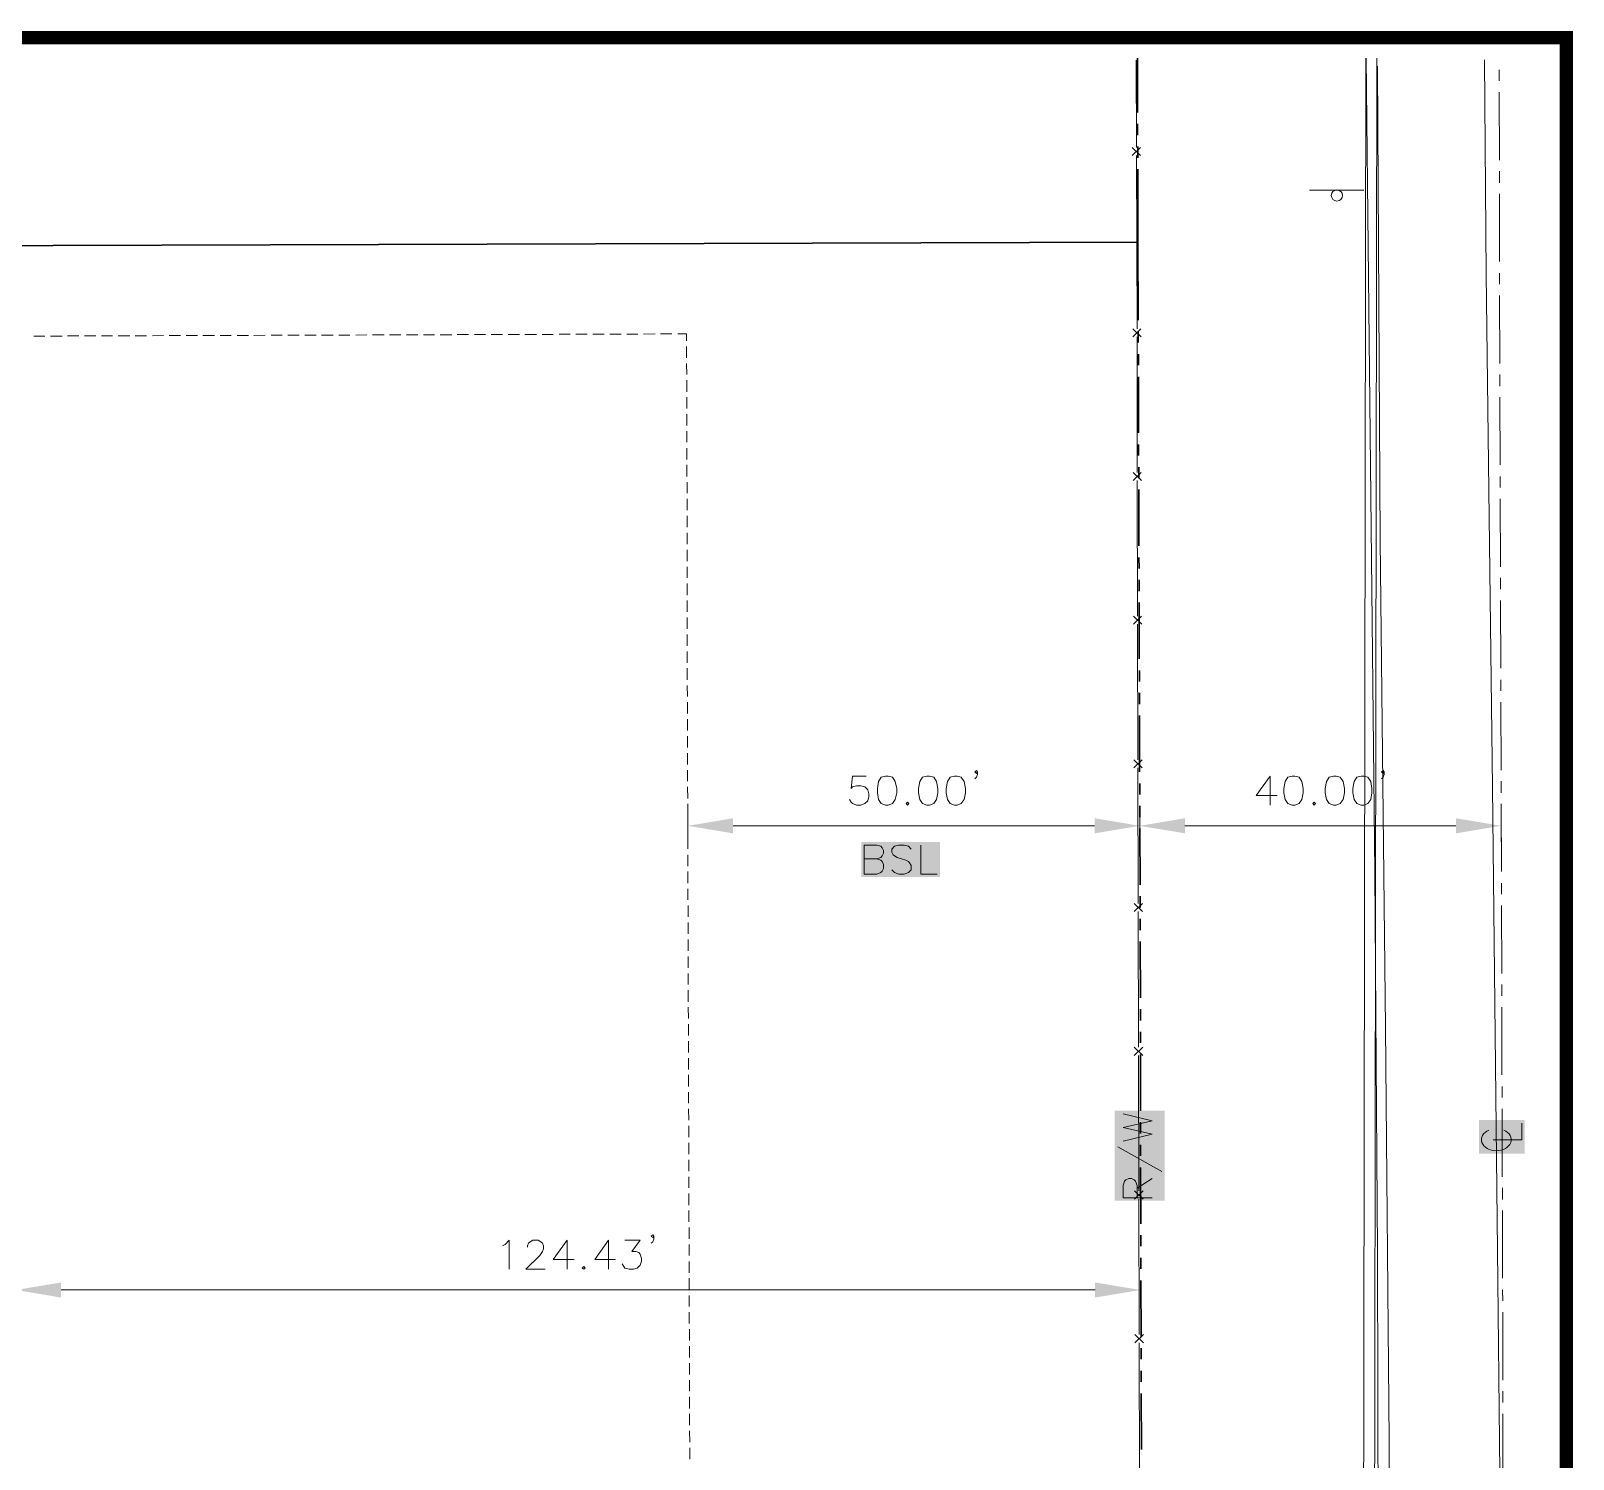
# Model space of a CAD drawing. Header units: millimetres. Extents: x -419 to 20046, y -14642 to 2638.
# Drawn here: x 31.154 to 35.421, y 19.568 to 23.519 of the extents above; entities that cross this region are included whole.
import ezdxf

# ---------------------------------------------------------------- set-up
doc = ezdxf.new("R2010")
doc.units = ezdxf.units.MM
for name, color, linetype in [('PDF11_---- NOTES', 7, 'Continuous'), ('PDF11_----TB01', 7, 'Continuous'), ('PDF11_24x36$-$Yucca$Valley$TB$CUP$----TB02', 7, 'Continuous'), ('PDF11_EXTO$-boundary', 7, 'Continuous'), ('PDF11_EXTO$BSL', 7, 'Continuous'), ('PDF11_EXTO$EXMACL', 7, 'Continuous'), ('PDF11_EXTO$EXMARW', 7, 'Continuous'), ('PDF11_EXTO$EXPNEP', 7, 'Continuous'), ('PDF11_PRPN$BSL', 7, 'Continuous'), ('PDF11_PRPN$EXLSTR', 7, 'Continuous'), ('PDF11_PRPN$EXMARW', 7, 'Continuous')]:
    doc.layers.add(name, color=color, linetype=linetype)
doc.layers.add('PDF11_EXTO$EXPNFC', color=7, linetype='Continuous', true_color=0x999999)
doc.layers.add('PDF11_EXTO$EXSISN', color=7, linetype='Continuous', true_color=0xb3b3b3)

msp = doc.modelspace()

# ---------------------------------------------------------------- linework, layer by layer
at = {"layer": 'PDF11_---- NOTES', "lineweight": 20}
for points in [[(33.4943, 21.2284), (33.5052, 21.225), (33.5093, 21.2209), (33.5127, 21.2134), (33.5127, 21.2017), (33.5093, 21.1942), (33.5052, 21.1909), (33.4943, 21.1867), (33.4593, 21.1867), (33.4593, 21.2667), (33.4943, 21.2667), (33.5052, 21.2634), (33.5093, 21.2592), (33.5127, 21.2517), (33.5127, 21.2442), (33.5093, 21.2367), (33.5052, 21.2325), (33.4943, 21.2284), (33.4593, 21.2284)], [(33.5894, 21.255), (33.5819, 21.2634), (33.5702, 21.2667), (33.5552, 21.2667), (33.5435, 21.2634), (33.536, 21.255), (33.536, 21.2475), (33.5393, 21.24), (33.5435, 21.2367), (33.551, 21.2325), (33.5744, 21.225), (33.5819, 21.2209), (33.5852, 21.2175), (33.5894, 21.21), (33.5894, 21.1984), (33.5819, 21.1909), (33.5702, 21.1867), (33.5552, 21.1867), (33.5435, 21.1909), (33.536, 21.1984)], [(33.616, 21.2667), (33.616, 21.1867), (33.6619, 21.1867)], [(34.1761, 20.4475), (34.2561, 20.4666), (34.1761, 20.485), (34.2561, 20.5041), (34.1761, 20.5233)], [(35.1995, 20.4516), (35.2795, 20.4516), (35.2795, 20.4975)], [(34.1611, 20.4316), (34.2827, 20.3633)], [(34.2561, 20.2908), (34.1761, 20.2908), (34.1761, 20.325), (34.1802, 20.3366), (34.1836, 20.3408), (34.1919, 20.3441), (34.1994, 20.3441), (34.2069, 20.3408), (34.2102, 20.3366), (34.2144, 20.325), (34.2144, 20.2908)], [(34.2144, 20.3175), (34.2561, 20.3441)]]:
    msp.add_lwpolyline(points, dxfattribs=at)
msp.add_ellipse((35.2086, 20.4517), major_axis=(0.0412, 0.0001), ratio=0.748452, start_param=2.097349, end_param=7.319853, dxfattribs=at)
at = {"layer": 'PDF11_---- NOTES', "color": 7, "true_color": 0xffffff, "transparency": 33554559}
for points in [[(33.4518, 21.275), (33.4518, 21.1784), (33.6694, 21.275)], [(33.4518, 21.1784), (33.6694, 21.275), (33.6694, 21.1784)], [(34.1527, 20.2833), (34.2911, 20.2833), (34.1527, 20.5316)], [(34.2911, 20.2833), (34.1527, 20.5316), (34.2911, 20.5316)], [(35.1603, 20.4133), (35.287, 20.4133), (35.1603, 20.5058)], [(35.287, 20.4133), (35.1603, 20.5058), (35.287, 20.5058)]]:
    msp.add_solid(points, dxfattribs=at)
at = {"layer": 'PDF11_----TB01', "lineweight": 20}
for points in [[(33.7735, 21.4692), (33.7702, 21.4651), (33.766, 21.4692), (33.7702, 21.4726), (33.7735, 21.4692), (33.7735, 21.4617), (33.7702, 21.4542), (33.766, 21.45)], [(34.8986, 21.4692), (34.8953, 21.4651), (34.8911, 21.4692), (34.8953, 21.4726), (34.8986, 21.4692), (34.8986, 21.4617), (34.8953, 21.4542), (34.8911, 21.45)], [(33.4652, 21.4575), (33.4268, 21.4575), (33.4235, 21.4234), (33.4268, 21.4275), (33.4385, 21.4309), (33.4502, 21.4309), (33.461, 21.4275), (33.4693, 21.4192), (33.4727, 21.4084), (33.4727, 21.4009), (33.4693, 21.3892), (33.461, 21.3817), (33.4502, 21.3775), (33.4385, 21.3775), (33.4268, 21.3817), (33.4235, 21.385), (33.4193, 21.3925)], [(34.5828, 21.3775), (34.5828, 21.4575), (34.5444, 21.4042), (34.6019, 21.4042)], [(32.8776, 20.1849), (32.8743, 20.1808), (32.8701, 20.1849), (32.8743, 20.1883), (32.8776, 20.1849), (32.8776, 20.1766), (32.8743, 20.1691), (32.8701, 20.1658)], [(32.4584, 20.1583), (32.4659, 20.1616), (32.4776, 20.1733), (32.4776, 20.0933)], [(32.5276, 20.1541), (32.5276, 20.1583), (32.5309, 20.1658), (32.5351, 20.1691), (32.5426, 20.1733), (32.5576, 20.1733), (32.5651, 20.1691), (32.5693, 20.1658), (32.5726, 20.1583), (32.5726, 20.1499), (32.5693, 20.1424), (32.5618, 20.1316), (32.5234, 20.0933), (32.5768, 20.0933)], [(32.6376, 20.0933), (32.6376, 20.1733), (32.5993, 20.1199), (32.6568, 20.1199)], [(32.7518, 20.0933), (32.7518, 20.1733), (32.7143, 20.1199), (32.771, 20.1199)], [(32.7976, 20.1733), (32.8393, 20.1733), (32.8168, 20.1424), (32.8285, 20.1424), (32.836, 20.1391), (32.8393, 20.1349), (32.8435, 20.1233), (32.8435, 20.1158), (32.8393, 20.1049), (32.8318, 20.0966), (32.821, 20.0933), (32.8093, 20.0933), (32.7976, 20.0966), (32.7943, 20.1008), (32.7901, 20.1083)]]:
    msp.add_lwpolyline(points, dxfattribs=at)
for points in [[(33.5185, 21.4575), (33.5068, 21.4542), (33.4993, 21.4425), (33.496, 21.4234), (33.496, 21.4117), (33.4993, 21.3925), (33.5068, 21.3817), (33.5185, 21.3775), (33.526, 21.3775), (33.5377, 21.3817), (33.5452, 21.3925), (33.5494, 21.4117), (33.5494, 21.4234), (33.5452, 21.4425), (33.5377, 21.4542), (33.526, 21.4575)], [(33.6327, 21.4575), (33.621, 21.4542), (33.6135, 21.4425), (33.6102, 21.4234), (33.6102, 21.4117), (33.6135, 21.3925), (33.621, 21.3817), (33.6327, 21.3775), (33.6402, 21.3775), (33.6519, 21.3817), (33.6594, 21.3925), (33.6635, 21.4117), (33.6635, 21.4234), (33.6594, 21.4425), (33.6519, 21.4542), (33.6402, 21.4575)], [(33.7094, 21.4575), (33.6977, 21.4542), (33.6902, 21.4425), (33.686, 21.4234), (33.686, 21.4117), (33.6902, 21.3925), (33.6977, 21.3817), (33.7094, 21.3775), (33.7169, 21.3775), (33.7277, 21.3817), (33.736, 21.3925), (33.7394, 21.4117), (33.7394, 21.4234), (33.736, 21.4425), (33.7277, 21.4542), (33.7169, 21.4575)], [(34.6436, 21.4575), (34.6319, 21.4542), (34.6244, 21.4425), (34.6211, 21.4234), (34.6211, 21.4117), (34.6244, 21.3925), (34.6319, 21.3817), (34.6436, 21.3775), (34.6511, 21.3775), (34.6628, 21.3817), (34.6703, 21.3925), (34.6744, 21.4117), (34.6744, 21.4234), (34.6703, 21.4425), (34.6628, 21.4542), (34.6511, 21.4575)], [(34.7578, 21.4575), (34.7461, 21.4542), (34.7386, 21.4425), (34.7353, 21.4234), (34.7353, 21.4117), (34.7386, 21.3925), (34.7461, 21.3817), (34.7578, 21.3775), (34.7653, 21.3775), (34.7769, 21.3817), (34.7844, 21.3925), (34.7886, 21.4117), (34.7886, 21.4234), (34.7844, 21.4425), (34.7769, 21.4542), (34.7653, 21.4575)], [(34.8345, 21.4575), (34.8228, 21.4542), (34.8153, 21.4425), (34.8111, 21.4234), (34.8111, 21.4117), (34.8153, 21.3925), (34.8228, 21.3817), (34.8345, 21.3775), (34.842, 21.3775), (34.8528, 21.3817), (34.8611, 21.3925), (34.8645, 21.4117), (34.8645, 21.4234), (34.8611, 21.4425), (34.8528, 21.4542), (34.842, 21.4575)], [(33.5794, 21.385), (33.576, 21.3817), (33.5794, 21.3775), (33.5835, 21.3817)], [(34.7044, 21.385), (34.7011, 21.3817), (34.7044, 21.3775), (34.7086, 21.3817)], [(32.6834, 20.1008), (32.6793, 20.0966), (32.6834, 20.0933), (32.6876, 20.0966)]]:
    msp.add_lwpolyline(points, close=True, dxfattribs=at)
at = {"layer": 'PDF11_----TB01', "lineweight": 13}
for points in [[(32.9718, 21.2725), (32.9718, 21.37)], [(34.2219, 21.2734), (34.2219, 21.37), (34.2219, 21.2759)], [(35.222, 21.2759), (35.222, 21.37)], [(34.0969, 21.32), (33.0968, 21.32)], [(35.097, 21.32), (34.3469, 21.32)], [(34.0986, 20.0358), (31.2375, 20.0358)], [(34.2236, 19.9899), (34.2236, 19.9858)]]:
    msp.add_lwpolyline(points, dxfattribs=at)
at = {"layer": 'PDF11_----TB01', "transparency": 33554559}
for points in [[(33.0968, 21.3409), (33.0968, 21.2992), (32.9718, 21.32)], [(34.0969, 21.3409), (34.0969, 21.2992), (34.2219, 21.32)], [(34.3469, 21.3409), (34.3469, 21.2992), (34.2219, 21.32)], [(35.097, 21.3409), (35.097, 21.2992), (35.222, 21.32)], [(31.2375, 20.0566), (31.2375, 20.0149), (31.1125, 20.0358)], [(34.0986, 20.0566), (34.0986, 20.0149), (34.2236, 20.0358)]]:
    msp.add_solid(points, dxfattribs=at)
at = {"layer": 'PDF11_24x36$-$Yucca$Valley$TB$CUP$----TB02', "lineweight": 0, "const_width": 0.0375}
msp.add_lwpolyline([(35.4024, 0.4996), (35.4024, 23.5006), (0.9184, 23.5006), (0.9184, 0.4996)], close=True, dxfattribs=at)
at = {"layer": 'PDF11_EXTO$-boundary', "lineweight": 30}
msp.add_lwpolyline([(26.733, 16.4096), (26.7305, 17.1597), (26.7138, 22.9118), (34.2169, 22.9343)], dxfattribs=at)
at = {"layer": 'PDF11_EXTO$BSL', "lineweight": 13}
for points in [[(31.1617, 22.6751), (31.1925, 22.6751)], [(31.2083, 22.6751), (31.24, 22.6751)], [(31.255, 22.676), (31.2867, 22.676)], [(31.3025, 22.676), (31.3333, 22.676)], [(31.3492, 22.676), (31.38, 22.676)], [(31.3958, 22.676), (31.4275, 22.676)], [(31.4425, 22.676), (31.4742, 22.676)], [(31.49, 22.676), (31.5209, 22.6768)], [(31.5367, 22.6768), (31.5675, 22.6768)], [(31.5834, 22.6768), (31.615, 22.6768)], [(31.63, 22.6768), (31.6617, 22.6768)], [(31.6775, 22.6768), (31.7084, 22.6768)], [(31.7242, 22.6768), (31.7559, 22.6768)], [(31.7709, 22.6768), (31.8025, 22.6776)], [(31.8184, 22.6776), (31.8492, 22.6776)], [(31.865, 22.6776), (31.8959, 22.6776)], [(31.9117, 22.6776), (31.9434, 22.6776)], [(31.9584, 22.6776), (31.9901, 22.6776)], [(32.0059, 22.6776), (32.0367, 22.6776)], [(32.0526, 22.6776), (32.0834, 22.6785)], [(32.0992, 22.6785), (32.1309, 22.6785)], [(32.1459, 22.6785), (32.1776, 22.6785)], [(32.1934, 22.6785), (32.2242, 22.6785)], [(32.2401, 22.6785), (32.2709, 22.6785)], [(32.2867, 22.6785), (32.3184, 22.6785)], [(32.3334, 22.6793), (32.3651, 22.6793)], [(32.3809, 22.6793), (32.4118, 22.6793)], [(32.4276, 22.6793), (32.4584, 22.6793)], [(32.4743, 22.6793), (32.5059, 22.6793)], [(32.5209, 22.6793), (32.5526, 22.6793)], [(32.5684, 22.6793), (32.5993, 22.6793)], [(32.6151, 22.6801), (32.6459, 22.6801)], [(32.6618, 22.6801), (32.6934, 22.6801)], [(32.7084, 22.6801), (32.7401, 22.6801)], [(32.756, 22.6801), (32.7868, 22.6801)], [(32.8026, 22.6801), (32.8335, 22.6801)], [(32.8493, 22.6801), (32.881, 22.681)], [(32.896, 22.681), (32.9276, 22.681)], [(32.9676, 22.6618), (32.9676, 22.681), (32.9435, 22.681)], [(32.9676, 22.6151), (32.9676, 22.646)], [(32.9685, 22.5685), (32.9676, 22.5993)], [(32.9685, 22.521), (32.9685, 22.5526)], [(32.9685, 22.4743), (32.9685, 22.506)], [(32.9685, 22.4276), (32.9685, 22.4585)], [(32.9685, 22.381), (32.9685, 22.4118)], [(32.9685, 22.3335), (32.9685, 22.3651)], [(32.9685, 22.2868), (32.9685, 22.3185)], [(32.9693, 22.2401), (32.9693, 22.2709)], [(32.9693, 22.1934), (32.9693, 22.2243)], [(32.9693, 22.1459), (32.9693, 22.1776)], [(32.9693, 22.0993), (32.9693, 22.1309)], [(32.9693, 22.0526), (32.9693, 22.0834)], [(32.9693, 22.0059), (32.9693, 22.0368)], [(32.9701, 21.9584), (32.9693, 21.9901)], [(32.9701, 21.9118), (32.9701, 21.9434)], [(32.9701, 21.8651), (32.9701, 21.8959)], [(32.9701, 21.8184), (32.9701, 21.8492)], [(32.9701, 21.7709), (32.9701, 21.8026)], [(32.9701, 21.7242), (32.9701, 21.7559)], [(32.971, 21.6776), (32.9701, 21.7084)], [(32.971, 21.6309), (32.971, 21.6617)], [(32.971, 21.5834), (32.971, 21.6151)], [(32.971, 21.5367), (32.971, 21.5684)], [(32.971, 21.4901), (32.971, 21.5209)], [(32.971, 21.4434), (32.971, 21.4742)], [(32.9718, 21.3959), (32.971, 21.4275)], [(32.9718, 21.3492), (32.9718, 21.3809)], [(32.9718, 21.3025), (32.9718, 21.3334)], [(32.9718, 21.2559), (32.9718, 21.2867)], [(32.9718, 21.2084), (32.9718, 21.24)], [(32.9718, 21.1617), (32.9718, 21.1934)], [(32.9718, 21.115), (32.9718, 21.1459)], [(32.9726, 21.0684), (32.9726, 21.0992)], [(32.9726, 21.0208), (32.9726, 21.0525)], [(32.9726, 20.9742), (32.9726, 21.0058)], [(32.9726, 20.9275), (32.9726, 20.9583)], [(32.9726, 20.8808), (32.9726, 20.9117)], [(32.9726, 20.8333), (32.9726, 20.865)], [(32.9735, 20.7867), (32.9726, 20.8183)], [(32.9735, 20.74), (32.9735, 20.7708)], [(32.9735, 20.6933), (32.9735, 20.7242)], [(32.9735, 20.6458), (32.9735, 20.6775)], [(32.9735, 20.5991), (32.9735, 20.6308)], [(32.9735, 20.5525), (32.9735, 20.5833)], [(32.9743, 20.5058), (32.9735, 20.5366)], [(32.9743, 20.4583), (32.9743, 20.49)], [(32.9743, 20.4116), (32.9743, 20.4433)], [(32.9743, 20.365), (32.9743, 20.3958)], [(32.9743, 20.3183), (32.9743, 20.3491)], [(32.9743, 20.2708), (32.9743, 20.3025)], [(32.9743, 20.2241), (32.9743, 20.2558)], [(32.9751, 20.1774), (32.9751, 20.2083)], [(32.9751, 20.1308), (32.9751, 20.1616)], [(32.9751, 20.0833), (32.9751, 20.1149)], [(32.9751, 20.0366), (32.9751, 20.0683)], [(32.9751, 19.9899), (32.9751, 20.0208)], [(32.9751, 19.9433), (32.9751, 19.9741)], [(32.976, 19.8958), (32.976, 19.9274)], [(32.976, 19.8491), (32.976, 19.8808)], [(32.976, 19.8024), (32.976, 19.8333)], [(32.976, 19.7557), (32.976, 19.7866)], [(32.976, 19.7082), (32.976, 19.7399)], [(32.976, 19.6616), (32.976, 19.6932)], [(32.9768, 19.6149), (32.976, 19.6457)], [(32.9768, 19.5682), (32.9768, 19.5991)]]:
    msp.add_lwpolyline(points, dxfattribs=at)
at = {"layer": 'PDF11_EXTO$EXMACL', "lineweight": 18}
for points in [[(35.2162, 23.381), (35.2162, 23.4119)], [(35.217, 23.1619), (35.2162, 23.3494)], [(35.217, 23.0993), (35.217, 23.131)], [(35.2178, 22.881), (35.217, 23.0685)], [(35.2178, 22.8185), (35.2178, 22.8493)], [(35.2187, 22.5993), (35.2178, 22.7868)], [(35.2187, 22.5368), (35.2187, 22.5685)], [(35.2195, 22.3185), (35.2187, 22.506)], [(35.2195, 22.2559), (35.2195, 22.2868)], [(35.2203, 22.0368), (35.2195, 22.2243)], [(35.2203, 21.9743), (35.2203, 22.0059)], [(35.2212, 21.7559), (35.2203, 21.9434)], [(35.2212, 21.6934), (35.2212, 21.7242)], [(35.222, 21.4742), (35.2212, 21.6617)], [(35.222, 21.4117), (35.222, 21.4434)], [(35.2228, 21.1934), (35.222, 21.3809)], [(35.2228, 21.1309), (35.2228, 21.1617)], [(35.2237, 20.9117), (35.2228, 21.0992)], [(35.2237, 20.8492), (35.2237, 20.8808)], [(35.2237, 20.6308), (35.2237, 20.8183)], [(35.2245, 20.5683), (35.2245, 20.5991)], [(35.2245, 20.3491), (35.2245, 20.5366)], [(35.2253, 20.2866), (35.2253, 20.3183)], [(35.2253, 20.0683), (35.2253, 20.2558)], [(35.2262, 20.0058), (35.2253, 20.0366)], [(35.2262, 19.7866), (35.2262, 19.9741)], [(35.227, 19.7241), (35.2262, 19.7557)], [(35.227, 19.5057), (35.227, 19.6932)]]:
    msp.add_lwpolyline(points, dxfattribs=at)
at = {"layer": 'PDF11_EXTO$EXMARW', "lineweight": 20}
for points in [[(34.2161, 23.2935), (34.2161, 23.4435)], [(34.2161, 23.231), (34.2161, 23.2619)], [(34.2169, 23.1685), (34.2169, 23.1994)], [(34.2177, 22.7193), (34.2169, 22.9343), (34.2169, 23.1369)], [(34.2177, 22.6568), (34.2177, 22.6876)], [(34.2186, 22.5943), (34.2186, 22.6251)], [(34.2186, 22.4068), (34.2186, 22.5626)], [(34.2186, 22.3443), (34.2186, 22.3751)], [(34.2194, 22.2818), (34.2194, 22.3126)], [(34.2194, 22.0943), (34.2194, 22.2501)], [(34.2202, 22.0318), (34.2194, 22.0626)], [(34.2202, 21.9693), (34.2202, 22.0001)], [(34.2202, 21.7817), (34.2202, 21.9376)], [(34.2211, 21.7192), (34.2211, 21.7501)], [(34.2211, 21.6567), (34.2211, 21.6876)], [(34.2211, 21.4692), (34.2211, 21.6251)], [(34.2219, 21.4067), (34.2219, 21.4375)], [(34.2219, 21.3442), (34.2219, 21.375)], [(34.2227, 21.1567), (34.2219, 21.3125)], [(34.2227, 21.0942), (34.2227, 21.125)], [(34.2227, 21.0317), (34.2227, 21.0625)], [(34.2236, 20.8442), (34.2227, 21)], [(34.2236, 20.7817), (34.2236, 20.8125)], [(34.2236, 20.7192), (34.2236, 20.75)], [(34.2244, 20.5316), (34.2236, 20.6875)], [(34.2244, 20.4691), (34.2244, 20.5)], [(34.2244, 20.4066), (34.2244, 20.4375)], [(34.2252, 20.2191), (34.2244, 20.375)], [(34.2252, 20.1566), (34.2252, 20.1874)], [(34.2252, 20.0941), (34.2252, 20.1249)], [(34.2261, 19.9066), (34.2252, 20.0624)], [(34.2261, 19.8441), (34.2261, 19.8749)], [(34.2261, 19.7816), (34.2261, 19.8124)], [(34.2269, 19.5941), (34.2261, 19.7499)]]:
    msp.add_lwpolyline(points, dxfattribs=at)
at = {"layer": 'PDF11_EXTO$EXPNEP', "lineweight": 13}
for points in [[(34.8386, 17.4672), (34.8478, 23.4435)], [(34.8686, 17.4614), (34.8778, 23.4435)]]:
    msp.add_lwpolyline(points, dxfattribs=at)
at = {"layer": 'PDF11_EXTO$EXPNFC', "lineweight": 20}
for points in [[(34.2119, 23.4385), (34.2127, 23.1969)], [(34.2244, 23.1969), (34.2011, 23.1744)], [(34.2011, 23.1969), (34.2244, 23.1744)], [(34.2127, 23.1744), (34.2136, 22.9318), (34.2144, 22.6951)], [(34.2252, 22.6951), (34.2027, 22.6726)], [(34.2027, 22.6951), (34.2261, 22.6726)], [(34.2144, 22.6726), (34.2152, 22.2976)], [(34.2261, 22.2976), (34.2036, 22.2751)], [(34.2036, 22.2976), (34.2269, 22.2751)], [(34.2152, 22.2751), (34.2161, 21.9001)], [(34.2269, 21.9001), (34.2044, 21.8776)], [(34.2044, 21.9001), (34.2277, 21.8776)], [(34.2161, 21.8776), (34.2169, 21.5026)], [(34.2286, 21.5026), (34.2052, 21.4801)], [(34.2052, 21.5026), (34.2286, 21.4801)], [(34.2169, 21.4801), (34.2177, 21.105)], [(34.2294, 21.105), (34.2061, 21.0825)], [(34.2061, 21.105), (34.2294, 21.0825)], [(34.2177, 21.0825), (34.2186, 20.7075)], [(34.2302, 20.7075), (34.2069, 20.685)], [(34.2069, 20.7075), (34.2302, 20.685)], [(34.2186, 20.685), (34.2194, 20.31)], [(34.2311, 20.31), (34.2077, 20.2875)], [(34.2077, 20.31), (34.2311, 20.2875)], [(34.2194, 20.2875), (34.2202, 19.9124)], [(34.2319, 19.9124), (34.2086, 19.8899)], [(34.2086, 19.9124), (34.2319, 19.8899)], [(34.2202, 19.8899), (34.2211, 19.5149)]]:
    msp.add_lwpolyline(points, dxfattribs=at)
at = {"layer": 'PDF11_EXTO$EXSISN', "lineweight": 20}
msp.add_lwpolyline([(34.6919, 23.0785), (34.842, 23.0785)], dxfattribs=at)
msp.add_circle((34.7674, 23.0639), 0.0154, dxfattribs=at)
at = {"layer": 'PDF11_PRPN$BSL', "lineweight": 13}
for points in [[(31.1617, 22.6751), (31.1925, 22.6751)], [(31.2083, 22.6751), (31.24, 22.6751)], [(31.255, 22.676), (31.2867, 22.676)], [(31.3025, 22.676), (31.3333, 22.676)], [(31.3492, 22.676), (31.38, 22.676)], [(31.3958, 22.676), (31.4275, 22.676)], [(31.4425, 22.676), (31.4742, 22.676)], [(31.49, 22.676), (31.5209, 22.6768)], [(31.5367, 22.6768), (31.5675, 22.6768)], [(31.5834, 22.6768), (31.615, 22.6768)], [(31.63, 22.6768), (31.6617, 22.6768)], [(31.6775, 22.6768), (31.7084, 22.6768)], [(31.7242, 22.6768), (31.7559, 22.6768)], [(31.7709, 22.6768), (31.8025, 22.6776)], [(31.8184, 22.6776), (31.8492, 22.6776)], [(31.865, 22.6776), (31.8959, 22.6776)], [(31.9117, 22.6776), (31.9434, 22.6776)], [(31.9584, 22.6776), (31.9901, 22.6776)], [(32.0059, 22.6776), (32.0367, 22.6776)], [(32.0526, 22.6776), (32.0834, 22.6785)], [(32.0992, 22.6785), (32.1309, 22.6785)], [(32.1459, 22.6785), (32.1776, 22.6785)], [(32.1934, 22.6785), (32.2242, 22.6785)], [(32.2401, 22.6785), (32.2709, 22.6785)], [(32.2867, 22.6785), (32.3184, 22.6785)], [(32.3334, 22.6793), (32.3651, 22.6793)], [(32.3809, 22.6793), (32.4118, 22.6793)], [(32.4276, 22.6793), (32.4584, 22.6793)], [(32.4743, 22.6793), (32.5059, 22.6793)], [(32.5209, 22.6793), (32.5526, 22.6793)], [(32.5684, 22.6793), (32.5993, 22.6793)], [(32.6151, 22.6801), (32.6459, 22.6801)], [(32.6618, 22.6801), (32.6934, 22.6801)], [(32.7084, 22.6801), (32.7401, 22.6801)], [(32.756, 22.6801), (32.7868, 22.6801)], [(32.8026, 22.6801), (32.8335, 22.6801)], [(32.8493, 22.6801), (32.881, 22.681)], [(32.896, 22.681), (32.9276, 22.681)], [(32.9676, 22.6618), (32.9676, 22.681), (32.9435, 22.681)], [(32.9676, 22.6151), (32.9676, 22.646)], [(32.9685, 22.5685), (32.9676, 22.5993)], [(32.9685, 22.521), (32.9685, 22.5526)], [(32.9685, 22.4743), (32.9685, 22.506)], [(32.9685, 22.4276), (32.9685, 22.4585)], [(32.9685, 22.381), (32.9685, 22.4118)], [(32.9685, 22.3335), (32.9685, 22.3651)], [(32.9685, 22.2868), (32.9685, 22.3185)], [(32.9693, 22.2401), (32.9693, 22.2709)], [(32.9693, 22.1934), (32.9693, 22.2243)], [(32.9693, 22.1459), (32.9693, 22.1776)], [(32.9693, 22.0993), (32.9693, 22.1309)], [(32.9693, 22.0526), (32.9693, 22.0834)], [(32.9693, 22.0059), (32.9693, 22.0368)], [(32.9701, 21.9584), (32.9693, 21.9901)], [(32.9701, 21.9118), (32.9701, 21.9434)], [(32.9701, 21.8651), (32.9701, 21.8959)], [(32.9701, 21.8184), (32.9701, 21.8492)], [(32.9701, 21.7709), (32.9701, 21.8026)], [(32.9701, 21.7242), (32.9701, 21.7559)], [(32.971, 21.6776), (32.9701, 21.7084)], [(32.971, 21.6309), (32.971, 21.6617)], [(32.971, 21.5834), (32.971, 21.6151)], [(32.971, 21.5367), (32.971, 21.5684)], [(32.971, 21.4901), (32.971, 21.5209)], [(32.971, 21.4434), (32.971, 21.4742)], [(32.9718, 21.3959), (32.971, 21.4275)], [(32.9718, 21.3492), (32.9718, 21.3809)], [(32.9718, 21.3025), (32.9718, 21.3334)], [(32.9718, 21.2559), (32.9718, 21.2867)], [(32.9718, 21.2084), (32.9718, 21.24)], [(32.9718, 21.1617), (32.9718, 21.1934)], [(32.9718, 21.115), (32.9718, 21.1459)], [(32.9726, 21.0684), (32.9726, 21.0992)], [(32.9726, 21.0208), (32.9726, 21.0525)], [(32.9726, 20.9742), (32.9726, 21.0058)], [(32.9726, 20.9275), (32.9726, 20.9583)], [(32.9726, 20.8808), (32.9726, 20.9117)], [(32.9726, 20.8333), (32.9726, 20.865)], [(32.9735, 20.7867), (32.9726, 20.8183)], [(32.9735, 20.74), (32.9735, 20.7708)], [(32.9735, 20.6933), (32.9735, 20.7242)], [(32.9735, 20.6458), (32.9735, 20.6775)], [(32.9735, 20.5991), (32.9735, 20.6308)], [(32.9735, 20.5525), (32.9735, 20.5833)], [(32.9743, 20.5058), (32.9735, 20.5366)], [(32.9743, 20.4583), (32.9743, 20.49)], [(32.9743, 20.4116), (32.9743, 20.4433)], [(32.9743, 20.365), (32.9743, 20.3958)], [(32.9743, 20.3183), (32.9743, 20.3491)], [(32.9743, 20.2708), (32.9743, 20.3025)], [(32.9743, 20.2241), (32.9743, 20.2558)], [(32.9751, 20.1774), (32.9751, 20.2083)], [(32.9751, 20.1308), (32.9751, 20.1616)], [(32.9751, 20.0833), (32.9751, 20.1149)], [(32.9751, 20.0366), (32.9751, 20.0683)], [(32.9751, 19.9899), (32.9751, 20.0208)], [(32.9751, 19.9433), (32.9751, 19.9741)], [(32.976, 19.8958), (32.976, 19.9274)], [(32.976, 19.8491), (32.976, 19.8808)], [(32.976, 19.8024), (32.976, 19.8333)], [(32.976, 19.7557), (32.976, 19.7866)], [(32.976, 19.7082), (32.976, 19.7399)], [(32.976, 19.6616), (32.976, 19.6932)], [(32.9768, 19.6149), (32.976, 19.6457)], [(32.9768, 19.5682), (32.9768, 19.5991)]]:
    msp.add_lwpolyline(points, dxfattribs=at)
at = {"layer": 'PDF11_PRPN$EXLSTR', "lineweight": 13}
msp.add_lwpolyline([(34.5694, 16.9322), (34.7853, 17.2155), (34.907, 17.8489), (34.912, 18.8032), (34.912, 19.6191), (34.902, 20.7633), (34.887, 22.1101), (34.8795, 23.4219)], dxfattribs=at)
at = {"layer": 'PDF11_PRPN$EXMARW', "lineweight": 13}
for points in [[(26.748, 16.7547), (27.6939, 16.7663), (27.7197, 16.7288), (28.9106, 16.733), (30.0707, 16.7213), (31.1975, 16.7088), (32.2317, 16.733), (33.1201, 16.7355), (33.206, 16.6747), (34.0252, 16.688), (34.0619, 16.7238), (34.3086, 16.8355), (34.5219, 16.9247), (34.7003, 17.1347), (34.8386, 17.4797), (34.8786, 17.9164), (34.8828, 18.964), (34.8795, 20.1424), (34.8728, 21.1917), (34.8486, 23.4435)], [(35.1761, 23.4394), (35.1803, 22.846), (35.1978, 21.4267), (35.2128, 20.0591), (35.227, 18.7373), (35.237, 17.4381), (35.252, 16.313)]]:
    msp.add_lwpolyline(points, dxfattribs=at)
at = {"layer": 'PDF11_PRPN$EXMARW', "lineweight": 30}
for points in [[(34.2161, 23.2935), (34.2161, 23.4435)], [(34.2161, 23.231), (34.2161, 23.2619)], [(34.2169, 23.1685), (34.2169, 23.1994)], [(34.2177, 22.7193), (34.2169, 22.9343), (34.2169, 23.1369)], [(34.2177, 22.6568), (34.2177, 22.6876)], [(34.2186, 22.5943), (34.2186, 22.6251)], [(34.2186, 22.4068), (34.2186, 22.5626)], [(34.2186, 22.3443), (34.2186, 22.3751)], [(34.2194, 22.2818), (34.2194, 22.3126)], [(34.2194, 22.0943), (34.2194, 22.2501)], [(34.2202, 22.0318), (34.2194, 22.0626)], [(34.2202, 21.9693), (34.2202, 22.0001)], [(34.2202, 21.7817), (34.2202, 21.9376)], [(34.2211, 21.7192), (34.2211, 21.7501)], [(34.2211, 21.6567), (34.2211, 21.6876)], [(34.2211, 21.4692), (34.2211, 21.6251)], [(34.2219, 21.4067), (34.2219, 21.4375)], [(34.2219, 21.3442), (34.2219, 21.375)], [(34.2227, 21.1567), (34.2219, 21.3125)], [(34.2227, 21.0942), (34.2227, 21.125)], [(34.2227, 21.0317), (34.2227, 21.0625)], [(34.2236, 20.8442), (34.2227, 21)], [(34.2236, 20.7817), (34.2236, 20.8125)], [(34.2236, 20.7192), (34.2236, 20.75)], [(34.2244, 20.5316), (34.2236, 20.6875)], [(34.2244, 20.4691), (34.2244, 20.5)], [(34.2244, 20.4066), (34.2244, 20.4375)], [(34.2252, 20.2191), (34.2244, 20.375)], [(34.2252, 20.1566), (34.2252, 20.1874)], [(34.2252, 20.0941), (34.2252, 20.1249)], [(34.2261, 19.9066), (34.2252, 20.0624)], [(34.2261, 19.8441), (34.2261, 19.8749)], [(34.2261, 19.7816), (34.2261, 19.8124)], [(34.2269, 19.5941), (34.2261, 19.7499)]]:
    msp.add_lwpolyline(points, dxfattribs=at)

doc.saveas('drawing.dxf')
